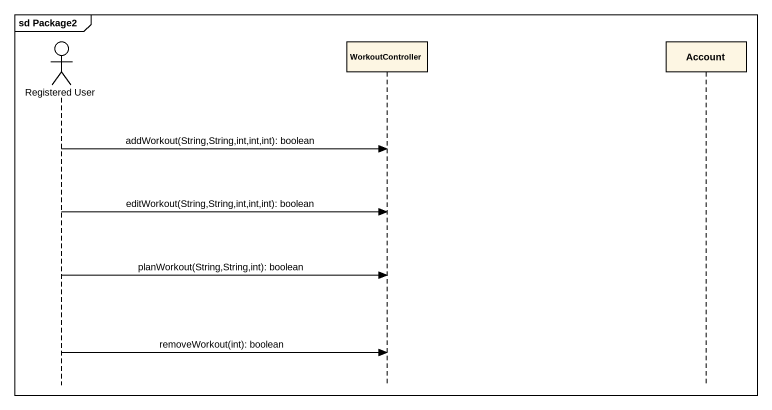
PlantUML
@startuml
mainframe sd Package2
hide footbox
actor "Registered User" as Registered_User
participant WorkoutController
participant Account

Registered_User -> WorkoutController : addWorkout(String,String,int,int,int): boolean
Registered_User -> WorkoutController : editWorkout(String,String,int,int,int): boolean
Registered_User -> WorkoutController : planWorkout(String,String,int): boolean
Registered_User -> WorkoutController : removeWorkout(int): boolean
@enduml
